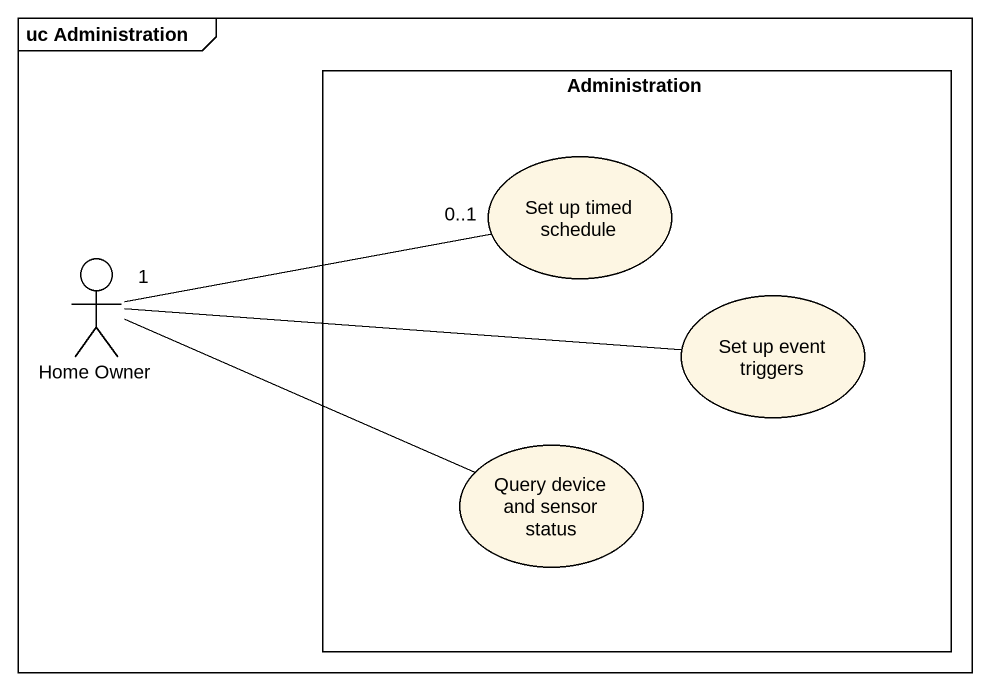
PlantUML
@startuml
mainframe uc Administration
rectangle Administration {
  usecase "Set up timed schedule" as Set_up_timed_schedule
  usecase "Set up event triggers" as Set_up_event_triggers
  usecase "Query device and sensor status" as Query_device_and_sensor
}
actor "Home Owner" as Home_Owner
Home_Owner "1" -right- "0..1" Set_up_timed_schedule
Home_Owner -right- Set_up_event_triggers
Home_Owner -right- Query_device_and_sensor
@enduml
